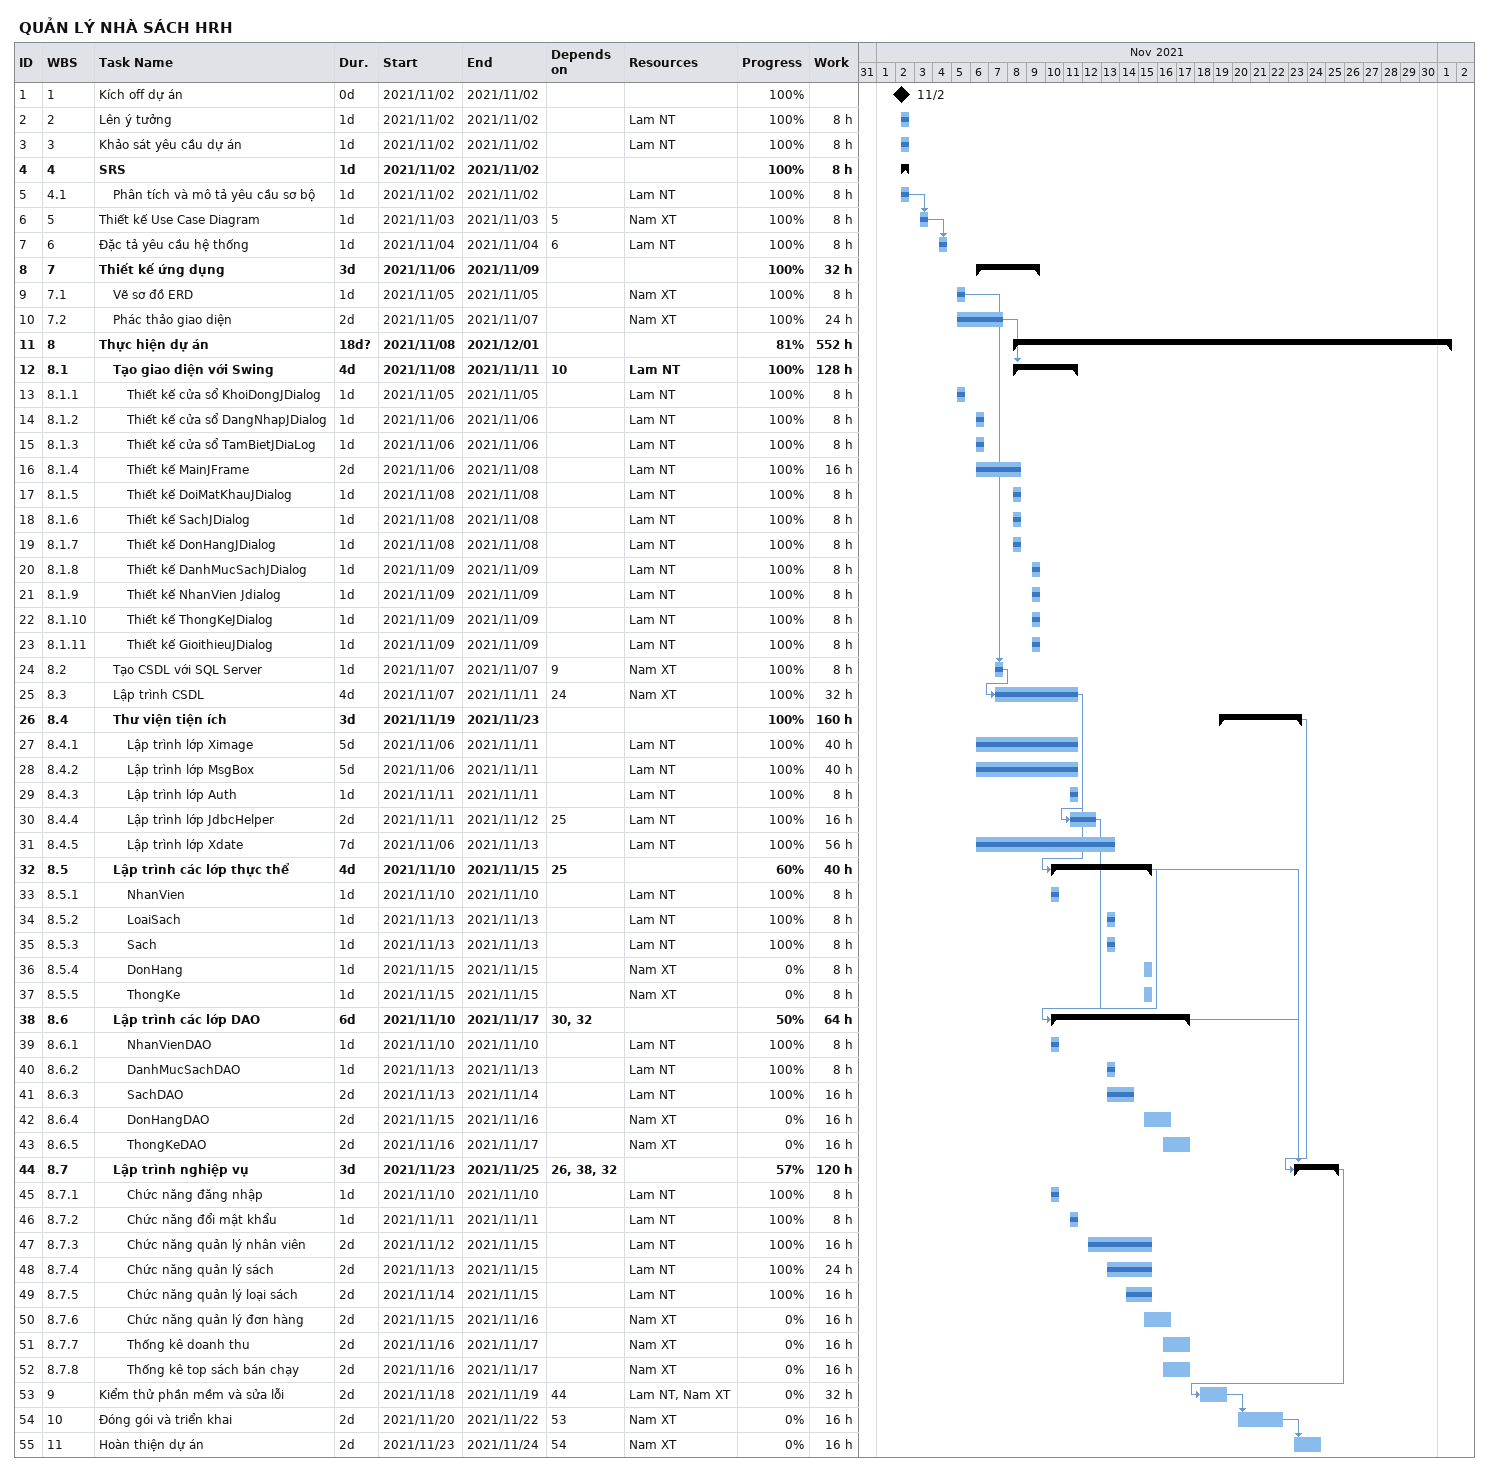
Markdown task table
QUẢN LÝ NHÀ SÁCH HRH

| ID | WBS | Task | Duration | Start | Finish | Predecessors | Resources | % complete | Work (h) |
|---|---|---|---|---|---|---|---|---|---|
| 1 | 1 | Kích off dự án | 0d | 2021-11-02 | 2021-11-02 |  |  | 100 |  |
| 2 | 2 | Lên ý tưởng | 1d | 2021-11-02 | 2021-11-02 |  | Lam NT | 100 | 8 |
| 3 | 3 | Khảo sát yêu cầu dự án | 1d | 2021-11-02 | 2021-11-02 |  | Lam NT | 100 | 8 |
| 4 | 4 | **SRS** | 1d | 2021-11-02 | 2021-11-02 |  |  | 100 | 8 |
| 5 | 4.1 | Phân tích và mô tả yêu cầu sơ bộ | 1d | 2021-11-02 | 2021-11-02 |  | Lam NT | 100 | 8 |
| 6 | 5 | Thiết kế Use Case Diagram | 1d | 2021-11-03 | 2021-11-03 | 5 | Nam XT | 100 | 8 |
| 7 | 6 | Đặc tả yêu cầu hệ thống | 1d | 2021-11-04 | 2021-11-04 | 6 | Lam NT | 100 | 8 |
| 8 | 7 | **Thiết kế ứng dụng** | 3d | 2021-11-06 | 2021-11-09 |  |  | 100 | 32 |
| 9 | 7.1 | Vẽ sơ đồ ERD | 1d | 2021-11-05 | 2021-11-05 |  | Nam XT | 100 | 8 |
| 10 | 7.2 | Phác thảo giao diện | 2d | 2021-11-05 | 2021-11-07 |  | Nam XT | 100 | 24 |
| 11 | 8 | **Thực hiện dự án** | 18d? | 2021-11-08 | 2021-12-01 |  |  | 81 | 552 |
| 12 | 8.1 | **Tạo giao diện với Swing** | 4d | 2021-11-08 | 2021-11-11 | 10 | Lam NT | 100 | 128 |
| 13 | 8.1.1 | Thiết kế cửa sổ KhoiDongJDialog | 1d | 2021-11-05 | 2021-11-05 |  | Lam NT | 100 | 8 |
| 14 | 8.1.2 | Thiết kế cửa sổ DangNhapJDialog | 1d | 2021-11-06 | 2021-11-06 |  | Lam NT | 100 | 8 |
| 15 | 8.1.3 | Thiết kế cửa sổ TamBietJDiaLog | 1d | 2021-11-06 | 2021-11-06 |  | Lam NT | 100 | 8 |
| 16 | 8.1.4 | Thiết kế MainJFrame | 2d | 2021-11-06 | 2021-11-08 |  | Lam NT | 100 | 16 |
| 17 | 8.1.5 | Thiết kế DoiMatKhauJDialog | 1d | 2021-11-08 | 2021-11-08 |  | Lam NT | 100 | 8 |
| 18 | 8.1.6 | Thiết kế SachJDialog | 1d | 2021-11-08 | 2021-11-08 |  | Lam NT | 100 | 8 |
| 19 | 8.1.7 | Thiết kế DonHangJDialog | 1d | 2021-11-08 | 2021-11-08 |  | Lam NT | 100 | 8 |
| 20 | 8.1.8 | Thiết kế DanhMucSachJDialog | 1d | 2021-11-09 | 2021-11-09 |  | Lam NT | 100 | 8 |
| 21 | 8.1.9 | Thiết kế NhanVien Jdialog | 1d | 2021-11-09 | 2021-11-09 |  | Lam NT | 100 | 8 |
| 22 | 8.1.10 | Thiết kế ThongKeJDialog | 1d | 2021-11-09 | 2021-11-09 |  | Lam NT | 100 | 8 |
| 23 | 8.1.11 | Thiết kế GioithieuJDialog | 1d | 2021-11-09 | 2021-11-09 |  | Lam NT | 100 | 8 |
| 24 | 8.2 | Tạo CSDL với SQL Server | 1d | 2021-11-07 | 2021-11-07 | 9 | Nam XT | 100 | 8 |
| 25 | 8.3 | Lập trình CSDL | 4d | 2021-11-07 | 2021-11-11 | 24 | Nam XT | 100 | 32 |
| 26 | 8.4 | **Thư viện tiện ích** | 3d | 2021-11-19 | 2021-11-23 |  |  | 100 | 160 |
| 27 | 8.4.1 | Lập trình lớp Ximage | 5d | 2021-11-06 | 2021-11-11 |  | Lam NT | 100 | 40 |
| 28 | 8.4.2 | Lập trình lớp MsgBox | 5d | 2021-11-06 | 2021-11-11 |  | Lam NT | 100 | 40 |
| 29 | 8.4.3 | Lập trình lớp Auth | 1d | 2021-11-11 | 2021-11-11 |  | Lam NT | 100 | 8 |
| 30 | 8.4.4 | Lập trình lớp JdbcHelper | 2d | 2021-11-11 | 2021-11-12 | 25 | Lam NT | 100 | 16 |
| 31 | 8.4.5 | Lập trình lớp Xdate | 7d | 2021-11-06 | 2021-11-13 |  | Lam NT | 100 | 56 |
| 32 | 8.5 | **Lập trình các lớp thực thể** | 4d | 2021-11-10 | 2021-11-15 | 25 |  | 60 | 40 |
| 33 | 8.5.1 | NhanVien | 1d | 2021-11-10 | 2021-11-10 |  | Lam NT | 100 | 8 |
| 34 | 8.5.2 | LoaiSach | 1d | 2021-11-13 | 2021-11-13 |  | Lam NT | 100 | 8 |
| 35 | 8.5.3 | Sach | 1d | 2021-11-13 | 2021-11-13 |  | Lam NT | 100 | 8 |
| 36 | 8.5.4 | DonHang | 1d | 2021-11-15 | 2021-11-15 |  | Nam XT | 0 | 8 |
| 37 | 8.5.5 | ThongKe | 1d | 2021-11-15 | 2021-11-15 |  | Nam XT | 0 | 8 |
| 38 | 8.6 | **Lập trình các lớp DAO** | 6d | 2021-11-10 | 2021-11-17 | 30, 32 |  | 50 | 64 |
| 39 | 8.6.1 | NhanVienDAO | 1d | 2021-11-10 | 2021-11-10 |  | Lam NT | 100 | 8 |
| 40 | 8.6.2 | DanhMucSachDAO | 1d | 2021-11-13 | 2021-11-13 |  | Lam NT | 100 | 8 |
| 41 | 8.6.3 | SachDAO | 2d | 2021-11-13 | 2021-11-14 |  | Lam NT | 100 | 16 |
| 42 | 8.6.4 | DonHangDAO | 2d | 2021-11-15 | 2021-11-16 |  | Nam XT | 0 | 16 |
| 43 | 8.6.5 | ThongKeDAO | 2d | 2021-11-16 | 2021-11-17 |  | Nam XT | 0 | 16 |
| 44 | 8.7 | **Lập trình nghiệp vụ** | 3d | 2021-11-23 | 2021-11-25 | 26, 38, 32 |  | 57 | 120 |
| 45 | 8.7.1 | Chức năng đăng nhập | 1d | 2021-11-10 | 2021-11-10 |  | Lam NT | 100 | 8 |
| 46 | 8.7.2 | Chức năng đổi mật khẩu | 1d | 2021-11-11 | 2021-11-11 |  | Lam NT | 100 | 8 |
| 47 | 8.7.3 | Chức năng quản lý nhân viên | 2d | 2021-11-12 | 2021-11-15 |  | Lam NT | 100 | 16 |
| 48 | 8.7.4 | Chức năng quản lý sách | 2d | 2021-11-13 | 2021-11-15 |  | Lam NT | 100 | 24 |
| 49 | 8.7.5 | Chức năng quản lý loại sách | 2d | 2021-11-14 | 2021-11-15 |  | Lam NT | 100 | 16 |
| 50 | 8.7.6 | Chức năng quản lý đơn hàng | 2d | 2021-11-15 | 2021-11-16 |  | Nam XT | 0 | 16 |
| 51 | 8.7.7 | Thống kê doanh thu | 2d | 2021-11-16 | 2021-11-17 |  | Nam XT | 0 | 16 |
| 52 | 8.7.8 | Thống kê top sách bán chạy | 2d | 2021-11-16 | 2021-11-17 |  | Nam XT | 0 | 16 |
| 53 | 9 | Kiểm thử phần mềm và sửa lỗi | 2d | 2021-11-18 | 2021-11-19 | 44 | Lam NT, Nam XT | 0 | 32 |
| 54 | 10 | Đóng gói và triển khai | 2d | 2021-11-20 | 2021-11-22 | 53 | Nam XT | 0 | 16 |
| 55 | 11 | Hoàn thiện dự án | 2d | 2021-11-23 | 2021-11-24 | 54 | Nam XT | 0 | 16 |
